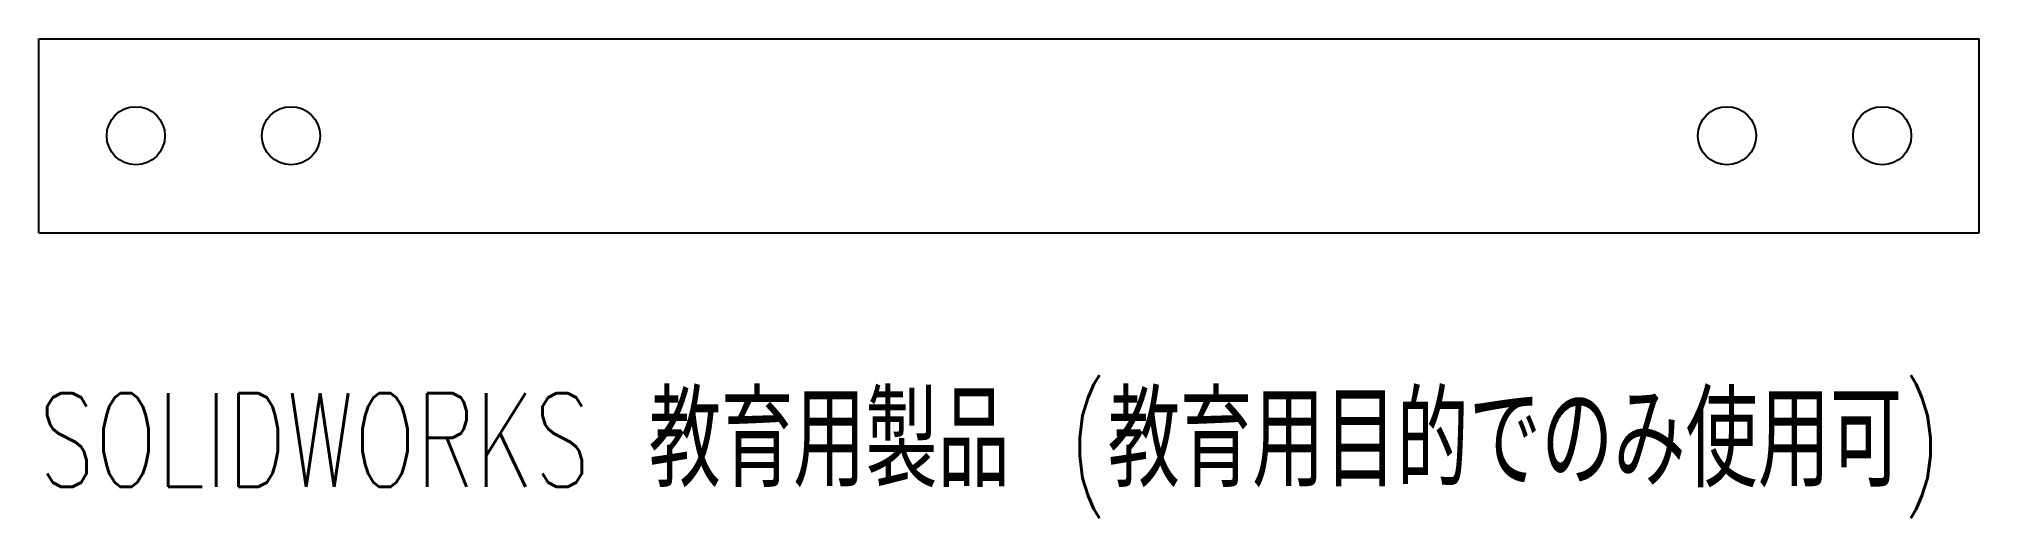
# Model space of a CAD drawing. Header units: millimetres. Extents: x -108 to -8, y -20 to 5.
import ezdxf

# ---------------------------------------------------------------- set-up
doc = ezdxf.new("R2010")
doc.units = ezdxf.units.MM
doc.styles.add('SLDTEXTSTYLE0', font='TXT', dxfattribs={"width": 0.7, "bigfont": 'bigfont'})

msp = doc.modelspace()

# ---------------------------------------------------------------- linework, layer by layer
at = {"color": 7, "linetype": 'Continuous', "lineweight": 25}
for p, q in [((-108, 5), (-8, 5)), ((-108, -5), (-108, 5)), ((-8, -5), (-8, 5)), ((-108, -5), (-8, -5))]:
    msp.add_line(p, q, dxfattribs=at)
for centre in [(-103, 0), (-95, 0), (-21, 0), (-13, 0)]:
    msp.add_circle(centre, 1.5, dxfattribs=at)

# ---------------------------------------------------------------- texts
at = {"color": 7, "linetype": 'Continuous', "insert": (-108, -13.27), "char_height": 4.8336, "attachment_point": 1, "style": 'SLDTEXTSTYLE0'}
msp.add_mtext('SOLIDWORKS 教育用製品 (教育用目的でのみ使用可)', dxfattribs=at)

doc.saveas('drawing.dxf')
